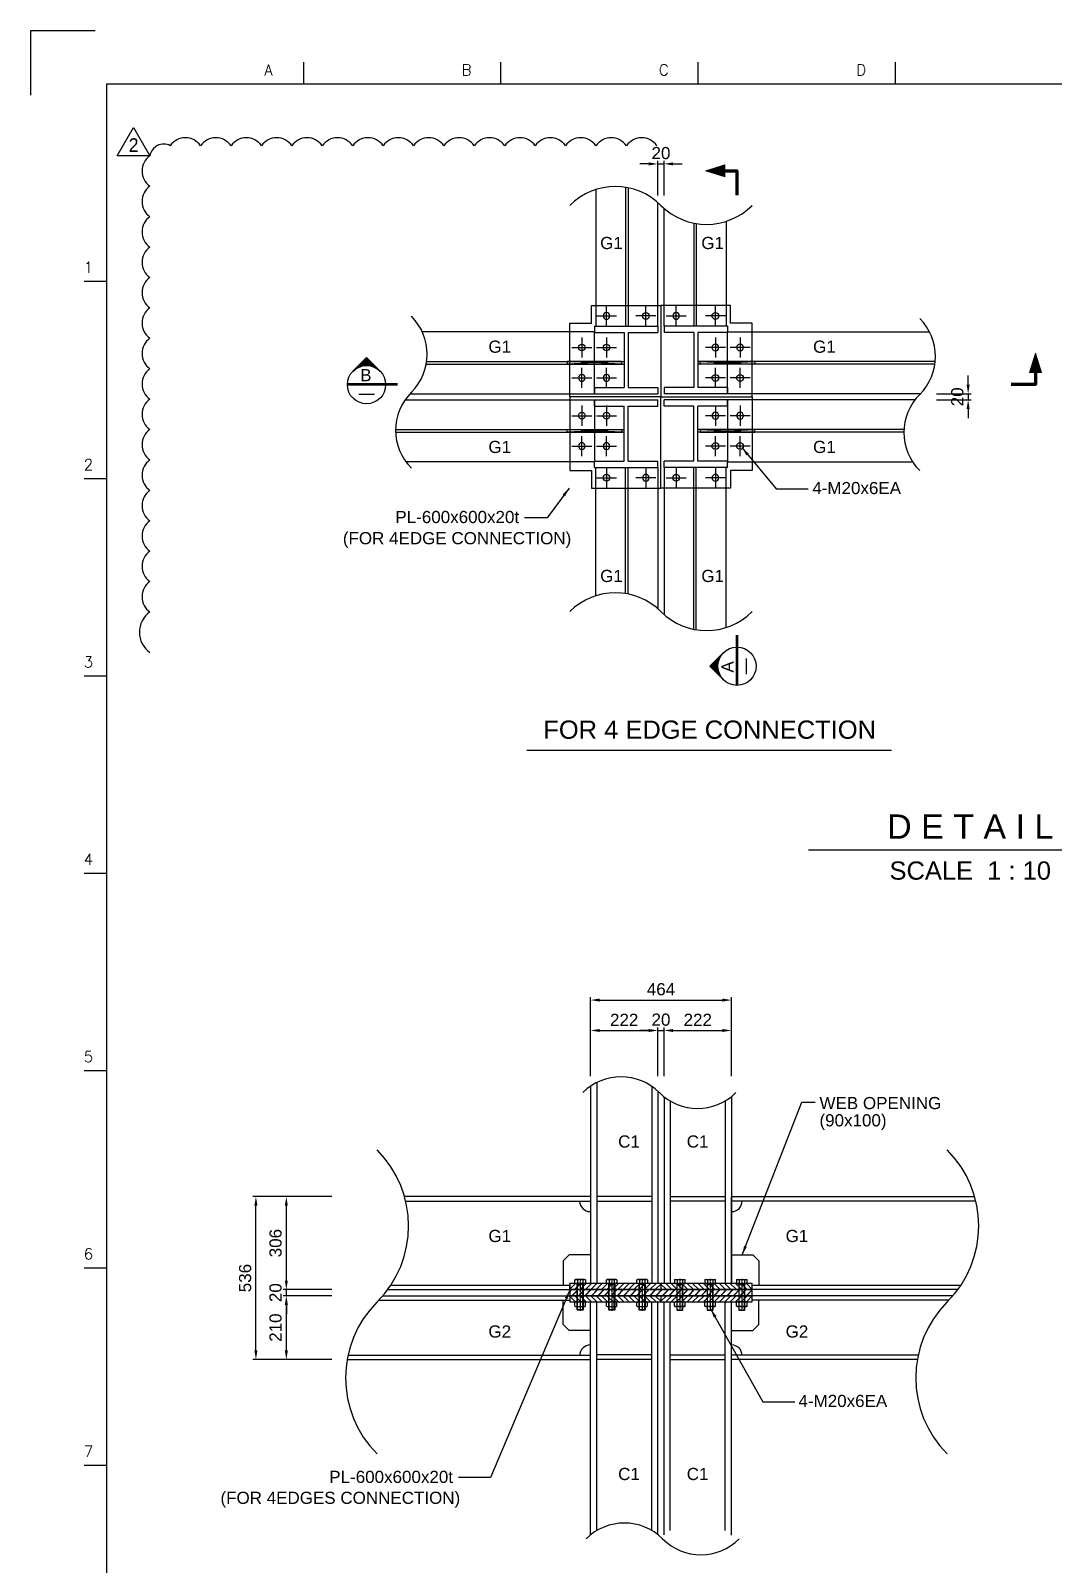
# Model space of a CAD drawing. Header units: millimetres. Extents: x 415966 to 487306, y -108951 to -17325.
# Drawn here: x 422737 to 426100, y -105585 to -100541 of the extents above; entities that cross this region are included whole.
import ezdxf
from ezdxf.enums import TextEntityAlignment as Align

# ---------------------------------------------------------------- set-up
doc = ezdxf.new("R2010")
doc.units = ezdxf.units.MM
doc.header["$LTSCALE"] = 2
for name, pattern in [('CENTER', [2, 1.25, -0.25, 0.25, -0.25]), ('CENTER1', [23.5, 20, -1.25, 1, -1.25]), ('HIDDEN', [0.375, 0.25, -0.125])]:
    doc.linetypes.add(name, pattern=pattern)
doc.layers.get('Defpoints').update_dxf_attribs({"color": 250})
for name, color, linetype in [('C_BLOCK', 7, 'Continuous'), ('C_CEN', 1, 'CENTER'), ('C_COLUMN-01', 2, 'Continuous'), ('C_GIRDER', 2, 'Continuous'), ('C_HAT', 253, 'Continuous'), ('C_REV', 4, 'Continuous'), ('C_TEXT_01', 2, 'Continuous'), ('CEN', 1, 'CENTER1'), ('DIM-SCALE', 7, 'Continuous'), ('finish', 1, 'Continuous'), ('TAN-TIT', 30, 'Continuous'), ('TITLE', 7, 'Continuous'), ('나사산', 1, 'Continuous'), ('중심선', 1, 'CENTER')]:
    doc.layers.add(name, color=color, linetype=linetype)
doc.layers.add('C_MARK', color=2, linetype='Continuous', lineweight=0)
doc.styles.add('Arial', font='arial.ttf')
doc.styles.add('COM', font='COMPLEX', dxfattribs={"height": 5})
doc.styles.add('돋움', font='')
doc.styles.get('돋움').set_extended_font_data('Dotum')
doc.dimstyles.new('일반도면_0010', dxfattribs={"dimtxt": 40, "dimasz": 30, "dimexe": 10, "dimexo": 50, "dimgap": 15, "dimtad": 1, "dimdec": 0, "dimzin": 0, "dimdsep": 46, "dimtxsty": 'Arial', "dimcen": -50, "dimclrd": 7, "dimclre": 7, "dimclrt": 2, "dimadec": 8, "dimazin": 0, "dimtfac": 1, "dimtdec": 0, "dimtix": 1, "dimtmove": 2, "dimatfit": 3, "dimfxl": 1, "dimtolj": 1, "dimtzin": 0, "dimarcsym": 0})

# ---------------------------------------------------------------- blocks, each defined once
blk = doc.blocks.new('BORDER')
at = {"layer": 'TAN-TIT', "linetype": 'Continuous'}
for p, q in [((424, 16820), (0, 16820)), ((0, 16820), (0, 16396))]:
    blk.add_line(p, q, dxfattribs=at)
at = {"layer": 'TAN-TIT'}
for p, q in [((1796, 16468), (1796, 16612)), ((3093, 16468), (3093, 16612)), ((4391, 16468), (4391, 16612)), ((5689, 16468), (5689, 16612)), ((498, 16468), (498, 352)), ((23282, 16468), (498, 16468)), ((498, 15170), (353, 15170)), ((498, 13872), (353, 13872)), ((498, 12574), (353, 12574)), ((498, 11277), (353, 11277)), ((498, 9979), (353, 9979)), ((498, 8681), (353, 8681)), ((498, 7383), (353, 7383))]:
    blk.add_line(p, q, dxfattribs=at)
at = {"layer": 'TAN-TIT', "style": 'COM'}
for s, p in [('A', (1536, 16526)), ('B', (2834, 16526)), ('C', (4132, 16526)), ('D', (5430, 16526))]:
    blk.add_text(s, height=72.1, dxfattribs=at).set_placement(p)
for s, p in [('1', (411, 15228)), ('2', (411, 13930)), ('3', (411, 12632)), ('4', (411, 11334)), ('5', (411, 10036)), ('6', (411, 8739)), ('7', (411, 7441))]:
    blk.add_text(s, height=72.1, dxfattribs=at).set_placement(p, align=Align.RIGHT)
blk = doc.blocks.new('*D345')
at = {"layer": 'Defpoints', "color": 0}
for p in [(423577.4, -104701.5), (423777.4, -104701.5), (423777.4, -104911.5)]:
    blk.add_point(p, dxfattribs=at)
at = {"layer": 'DIM-SCALE', "color": 7, "lineweight": -2}
for p, q in [((423727.4, -104701.5), (423567.4, -104701.5)), ((423577.4, -104881.5), (423577.4, -104731.5)), ((423727.4, -104911.5), (423567.4, -104911.5))]:
    blk.add_line(p, q, dxfattribs=at)
at = {"layer": 'DIM-SCALE', "color": 7}
for points in [[(423572.4, -104731.5), (423582.4, -104731.5), (423577.4, -104701.5)], [(423572.4, -104881.5), (423582.4, -104881.5), (423577.4, -104911.5)]]:
    blk.add_solid(points, dxfattribs=at)
at = {"layer": 'DIM-SCALE', "color": 2, "insert": (423542, -104806.5), "char_height": 40, "attachment_point": 5, "rotation": 90, "style": 'Arial'}
blk.add_mtext('\\A1;210', dxfattribs=at)
blk = doc.blocks.new('*D346')
at = {"layer": 'Defpoints', "color": 0}
for p in [(423577.4, -104681.5), (423777.4, -104681.5), (423777.4, -104701.5)]:
    blk.add_point(p, dxfattribs=at)
at = {"layer": 'DIM-SCALE', "color": 7, "lineweight": -2}
for p, q in [((423577.4, -104651.5), (423577.4, -104621.5)), ((423727.4, -104681.5), (423567.4, -104681.5)), ((423577.4, -104701.5), (423577.4, -104681.5)), ((423727.4, -104701.5), (423567.4, -104701.5)), ((423577.4, -104731.5), (423577.4, -104761.5))]:
    blk.add_line(p, q, dxfattribs=at)
at = {"layer": 'DIM-SCALE', "color": 7}
for points in [[(423572.4, -104651.5), (423582.4, -104651.5), (423577.4, -104681.5)], [(423572.4, -104731.5), (423582.4, -104731.5), (423577.4, -104701.5)]]:
    blk.add_solid(points, dxfattribs=at)
at = {"layer": 'DIM-SCALE', "color": 2, "insert": (423542, -104691.5), "char_height": 40, "attachment_point": 5, "rotation": 90, "style": 'Arial'}
blk.add_mtext('\\A1;20', dxfattribs=at)
blk = doc.blocks.new('*D347')
at = {"layer": 'Defpoints', "color": 0}
for p in [(423577.4, -104375.5), (423777.4, -104375.5), (423777.4, -104681.5)]:
    blk.add_point(p, dxfattribs=at)
at = {"layer": 'DIM-SCALE', "color": 7, "lineweight": -2}
for p, q in [((423727.4, -104375.5), (423567.4, -104375.5)), ((423577.4, -104651.5), (423577.4, -104405.5)), ((423727.4, -104681.5), (423567.4, -104681.5))]:
    blk.add_line(p, q, dxfattribs=at)
at = {"layer": 'DIM-SCALE', "color": 7}
for points in [[(423572.4, -104405.5), (423582.4, -104405.5), (423577.4, -104375.5)], [(423572.4, -104651.5), (423582.4, -104651.5), (423577.4, -104681.5)]]:
    blk.add_solid(points, dxfattribs=at)
at = {"layer": 'DIM-SCALE', "color": 2, "insert": (423542, -104528.5), "char_height": 40, "attachment_point": 5, "rotation": 90, "style": 'Arial'}
blk.add_mtext('\\A1;306', dxfattribs=at)
blk = doc.blocks.new('*D348')
at = {"layer": 'Defpoints', "color": 0}
for p in [(423477.4, -104375.5), (423777.4, -104375.5), (423777.4, -104911.5)]:
    blk.add_point(p, dxfattribs=at)
at = {"layer": 'DIM-SCALE', "color": 7, "lineweight": -2}
for p, q in [((423727.4, -104375.5), (423467.4, -104375.5)), ((423477.4, -104881.5), (423477.4, -104405.5)), ((423727.4, -104911.5), (423467.4, -104911.5))]:
    blk.add_line(p, q, dxfattribs=at)
at = {"layer": 'DIM-SCALE', "color": 7}
for points in [[(423472.4, -104405.5), (423482.4, -104405.5), (423477.4, -104375.5)], [(423472.4, -104881.5), (423482.4, -104881.5), (423477.4, -104911.5)]]:
    blk.add_solid(points, dxfattribs=at)
at = {"layer": 'DIM-SCALE', "color": 2, "insert": (423442, -104643.5), "char_height": 40, "attachment_point": 5, "rotation": 90, "style": 'Arial'}
blk.add_mtext('\\A1;536', dxfattribs=at)
blk = doc.blocks.new('MS')
at = {"layer": 'C_BLOCK', "color": 1, "linetype": 'Continuous', "lineweight": 13}
for p, q in [((-8.67, 3.56), (-7, 8.89)), ((-7, 8.89), (-5.33, 3.56)), ((-8.58, 3.62), (-7, 8.68)), ((-8.5, 3.69), (-7, 8.47)), ((-8.41, 3.75), (-7, 8.26)), ((-8.33, 3.81), (-7, 8.06)), ((-8.24, 3.87), (-7, 7.85)), ((-8.16, 3.94), (-7, 7.64)), ((-8.07, 4), (-7, 7.43)), ((-7.99, 4.06), (-7, 7.22)), ((-7.9, 4.12), (-7, 7.01)), ((-7.82, 4.19), (-7, 6.8)), ((-7.73, 4.25), (-7, 6.59)), ((-7.65, 4.31), (-7, 6.39)), ((-7.56, 4.37), (-7, 6.18)), ((-7.48, 4.43), (-7, 5.97)), ((-6.52, 4.43), (-7.48, 4.43)), ((-7.39, 4.5), (-7, 5.76)), ((-6.61, 4.5), (-7.39, 4.5)), ((-7.31, 4.56), (-7, 5.55)), ((-6.69, 4.56), (-7.31, 4.56)), ((-7.22, 4.62), (-7, 5.34)), ((-6.78, 4.62), (-7.22, 4.62)), ((-7.14, 4.68), (-7, 5.13)), ((-6.86, 4.68), (-7.14, 4.68)), ((-7.06, 4.75), (-7, 4.92)), ((-6.94, 4.75), (-7.06, 4.75)), ((-7, 8.68), (-5.42, 3.62)), ((-7, 8.47), (-5.5, 3.69)), ((-7, 8.26), (-5.59, 3.75)), ((-7, 8.06), (-5.67, 3.81)), ((-7, 7.85), (-5.76, 3.87)), ((-7, 7.64), (-5.84, 3.94)), ((-7, 7.43), (-5.93, 4)), ((-7, 7.22), (-6.01, 4.06)), ((-7, 7.01), (-6.1, 4.12)), ((-7, 6.8), (-6.18, 4.19)), ((-7, 6.59), (-6.27, 4.25)), ((-7, 6.39), (-6.35, 4.31)), ((-7, 6.18), (-6.44, 4.37)), ((-7, 5.97), (-6.52, 4.43)), ((-7, 5.76), (-6.61, 4.5)), ((-7, 5.55), (-6.69, 4.56)), ((-7, 5.34), (-6.78, 4.62)), ((-7, 5.13), (-6.86, 4.68)), ((-7, 4.92), (-6.94, 4.75)), ((-5.33, 3.56), (-8.67, 3.56)), ((-5.42, 3.62), (-8.58, 3.62)), ((-5.5, 3.69), (-8.5, 3.69)), ((-5.59, 3.75), (-8.41, 3.75)), ((-5.67, 3.81), (-8.33, 3.81)), ((-5.76, 3.87), (-8.24, 3.87)), ((-5.84, 3.94), (-8.16, 3.94)), ((-5.93, 4), (-8.07, 4)), ((-6.01, 4.06), (-7.99, 4.06)), ((-6.1, 4.12), (-7.9, 4.12)), ((-6.18, 4.19), (-7.82, 4.19)), ((-6.27, 4.25), (-7.73, 4.25)), ((-6.35, 4.31), (-7.65, 4.31)), ((-6.44, 4.37), (-7.56, 4.37))]:
    blk.add_line(p, q, dxfattribs=at)
at = {"layer": 'C_BLOCK', "color": 3, "linetype": 'Continuous', "lineweight": 70, "flags": 128}
blk.add_lwpolyline([(-7, 3.5), (-7, 0), (0, 0)], dxfattribs=at)
at = {"layer": 'C_BLOCK', "color": 1, "linetype": 'Continuous', "lineweight": 13}
blk.add_3dface([(-8.75, 3.5), (-7, 9.1), (-5.25, 3.5)], dxfattribs=at)
blk = doc.blocks.new('*D341')
at = {"layer": 'Defpoints', "color": 0}
for p in [(424799.4, -103829.3), (424577.4, -104029.3), (424799.4, -104029.3)]:
    blk.add_point(p, dxfattribs=at)
at = {"layer": 'DIM-SCALE', "color": 7, "lineweight": -2}
for p, q in [((424577.4, -103979.3), (424577.4, -103819.3)), ((424607.4, -103829.3), (424769.4, -103829.3)), ((424799.4, -103979.3), (424799.4, -103819.3))]:
    blk.add_line(p, q, dxfattribs=at)
at = {"layer": 'DIM-SCALE', "color": 7}
for points in [[(424607.4, -103824.3), (424607.4, -103834.3), (424577.4, -103829.3)], [(424769.4, -103824.3), (424769.4, -103834.3), (424799.4, -103829.3)]]:
    blk.add_solid(points, dxfattribs=at)
at = {"layer": 'DIM-SCALE', "color": 2, "insert": (424688.4, -103794.2), "char_height": 40, "attachment_point": 5, "style": 'Arial'}
blk.add_mtext('\\A1;222', dxfattribs=at)
blk = doc.blocks.new('*D342')
at = {"layer": 'Defpoints', "color": 0}
for p in [(424819.4, -103829.3), (424799.4, -104029.3), (424819.4, -104029.3)]:
    blk.add_point(p, dxfattribs=at)
at = {"layer": 'DIM-SCALE', "color": 7, "lineweight": -2}
for p, q in [((424769.4, -103829.3), (424739.4, -103829.3)), ((424799.4, -103979.3), (424799.4, -103819.3)), ((424799.4, -103829.3), (424819.4, -103829.3)), ((424819.4, -103979.3), (424819.4, -103819.3)), ((424849.4, -103829.3), (424879.4, -103829.3))]:
    blk.add_line(p, q, dxfattribs=at)
at = {"layer": 'DIM-SCALE', "color": 7}
for points in [[(424769.4, -103824.3), (424769.4, -103834.3), (424799.4, -103829.3)], [(424849.4, -103824.3), (424849.4, -103834.3), (424819.4, -103829.3)]]:
    blk.add_solid(points, dxfattribs=at)
at = {"layer": 'DIM-SCALE', "color": 2, "insert": (424809.4, -103793.9), "char_height": 40, "attachment_point": 5, "style": 'Arial'}
blk.add_mtext('\\A1;20', dxfattribs=at)
blk = doc.blocks.new('*D343')
at = {"layer": 'Defpoints', "color": 0}
for p in [(425041.4, -103829.3), (424819.4, -104029.3), (425041.4, -104029.3)]:
    blk.add_point(p, dxfattribs=at)
at = {"layer": 'DIM-SCALE', "color": 7, "lineweight": -2}
for p, q in [((424819.4, -103979.3), (424819.4, -103819.3)), ((424849.4, -103829.3), (425011.4, -103829.3)), ((425041.4, -103979.3), (425041.4, -103819.3))]:
    blk.add_line(p, q, dxfattribs=at)
at = {"layer": 'DIM-SCALE', "color": 7}
for points in [[(424849.4, -103824.3), (424849.4, -103834.3), (424819.4, -103829.3)], [(425011.4, -103824.3), (425011.4, -103834.3), (425041.4, -103829.3)]]:
    blk.add_solid(points, dxfattribs=at)
at = {"layer": 'DIM-SCALE', "color": 2, "insert": (424930.4, -103794.2), "char_height": 40, "attachment_point": 5, "style": 'Arial'}
blk.add_mtext('\\A1;222', dxfattribs=at)
blk = doc.blocks.new('*D344')
at = {"layer": 'Defpoints', "color": 0}
for p in [(425041.4, -103729.3), (424577.4, -104029.3), (425041.4, -104029.3)]:
    blk.add_point(p, dxfattribs=at)
at = {"layer": 'DIM-SCALE', "color": 7, "lineweight": -2}
for p, q in [((424577.4, -103979.3), (424577.4, -103719.3)), ((424607.4, -103729.3), (425011.4, -103729.3)), ((425041.4, -103979.3), (425041.4, -103719.3))]:
    blk.add_line(p, q, dxfattribs=at)
at = {"layer": 'DIM-SCALE', "color": 7}
for points in [[(424607.4, -103724.3), (424607.4, -103734.3), (424577.4, -103729.3)], [(425011.4, -103724.3), (425011.4, -103734.3), (425041.4, -103729.3)]]:
    blk.add_solid(points, dxfattribs=at)
at = {"layer": 'DIM-SCALE', "color": 2, "insert": (424809.4, -103693.9), "char_height": 40, "attachment_point": 5, "style": 'Arial'}
blk.add_mtext('\\A1;464', dxfattribs=at)
blk = doc.blocks.new('A$C7FD04E7D')
at = {"layer": 'C_GIRDER'}
for p, q in [((0, 222), (209, 222)), ((0, 222), (0, 201.4)), ((209, 222), (209, 201.4)), ((0, 201.4), (98, 201.4)), ((98, 201.4), (98, 20.6)), ((111, 201.4), (209, 201.4)), ((111, 201.4), (111, 20.6)), ((0, 20.6), (98, 20.6)), ((0, 20.6), (0, 0)), ((0, 0), (209, 0)), ((111, 20.6), (209, 20.6)), ((209, 20.6), (209, 0))]:
    blk.add_line(p, q, dxfattribs=at)
blk = doc.blocks.new('*D325')
at = {"layer": 'Defpoints', "color": 0}
for p in [(424819.4, -100979.6), (424799.4, -101133.5), (424819.4, -101133.5)]:
    blk.add_point(p, dxfattribs=at)
at = {"layer": 'DIM-SCALE', "color": 7, "lineweight": -2}
for p, q in [((424769.4, -100979.6), (424739.4, -100979.6)), ((424799.4, -101083.5), (424799.4, -100969.6)), ((424799.4, -100979.6), (424819.4, -100979.6)), ((424819.4, -101083.5), (424819.4, -100969.6)), ((424849.4, -100979.6), (424879.4, -100979.6))]:
    blk.add_line(p, q, dxfattribs=at)
at = {"layer": 'DIM-SCALE', "color": 7}
for points in [[(424769.4, -100974.6), (424769.4, -100984.6), (424799.4, -100979.6)], [(424849.4, -100974.6), (424849.4, -100984.6), (424819.4, -100979.6)]]:
    blk.add_solid(points, dxfattribs=at)
at = {"layer": 'DIM-SCALE', "color": 2, "insert": (424809.4, -100944.2), "char_height": 40, "attachment_point": 5, "style": 'Arial'}
blk.add_mtext('\\A1;20', dxfattribs=at)
blk = doc.blocks.new('*D326')
at = {"layer": 'Defpoints', "color": 0}
for p in [(425665.6, -101735.5), (425665.6, -101755.5), (425819.5, -101755.5)]:
    blk.add_point(p, dxfattribs=at)
at = {"layer": 'DIM-SCALE', "color": 7, "lineweight": -2}
for p, q in [((425819.5, -101705.5), (425819.5, -101675.5)), ((425715.6, -101735.5), (425829.5, -101735.5)), ((425715.6, -101755.5), (425829.5, -101755.5)), ((425819.5, -101735.5), (425819.5, -101755.5)), ((425819.5, -101785.5), (425819.5, -101815.5))]:
    blk.add_line(p, q, dxfattribs=at)
at = {"layer": 'DIM-SCALE', "color": 7}
for points in [[(425814.5, -101705.5), (425824.5, -101705.5), (425819.5, -101735.5)], [(425814.5, -101785.5), (425824.5, -101785.5), (425819.5, -101755.5)]]:
    blk.add_solid(points, dxfattribs=at)
at = {"layer": 'DIM-SCALE', "color": 2, "insert": (425784.1, -101745.5), "char_height": 40, "attachment_point": 5, "rotation": 90, "style": 'Arial'}
blk.add_mtext('\\A1;20', dxfattribs=at)
blk = doc.blocks.new('A$C3695130B')
at = {"layer": 'C_TEXT_01'}
blk.add_circle((0, 0), 11, dxfattribs=at)
at = {"layer": 'CEN', "ltscale": 0.5}
for p, q in [((33, 0), (-33, 0)), ((0, -33), (0, 33))]:
    blk.add_line(p, q, dxfattribs=at)

msp = doc.modelspace()

# ---------------------------------------------------------------- hatches: boundary and pattern name
at = {"layer": 'C_HAT'}
h = msp.add_hatch(dxfattribs=at)
h.set_pattern_fill('ANSI31', color=256, scale=100, style=0)
h.set_pattern_definition([(45, (-149866.338, -82823.288), (-8.83883476, 8.83883476), [])])
h.paths.add_polyline_path([(424808.8, -104661.5), (424508.8, -104661.5), (424508.8, -104681.5), (424808.8, -104681.5)])
h = msp.add_hatch(dxfattribs=at)
h.set_pattern_fill('STEEL1', color=256, scale=20, style=0)
h.set_pattern_definition([(45, (-149865.738, -82823.288), (-10.6066017, 10.6066017), []), (45, (-149864.738, -82823.288), (-10.6066017, 10.6066017), [])])
h.paths.add_polyline_path([(425109.4, -104681.5), (424509.4, -104681.5), (424509.4, -104701.5), (425109.4, -104701.5)])
h = msp.add_hatch(dxfattribs=at)
h.set_pattern_fill('ANSI31', color=256, scale=100, style=0)
h.set_pattern_definition([(135, (999484.504, -82823.288), (8.83883476, 8.83883476), [])])
h.paths.add_polyline_path([(424809.4, -104661.5), (425109.4, -104661.5), (425109.4, -104681.5), (424809.4, -104681.5)])
h = msp.add_hatch(dxfattribs=at)
h.set_pattern_fill('ANSI31', color=256, scale=100, style=0)
h.set_pattern_definition([(315, (-149866.338, -126559.618), (-8.83883476, -8.83883476), [])])
h.paths.add_polyline_path([(424808.8, -104721.5), (424508.8, -104721.5), (424508.8, -104701.5), (424808.8, -104701.5)])
h = msp.add_hatch(dxfattribs=at)
h.set_pattern_fill('ANSI31', color=256, scale=100, style=0)
h.set_pattern_definition([(225, (999484.504, -126559.618), (8.83883476, -8.83883476), [])])
h.paths.add_polyline_path([(424809.4, -104721.5), (425109.4, -104721.5), (425109.4, -104701.5), (424809.4, -104701.5)])

# ---------------------------------------------------------------- linework, layer by layer
for p, q in [((424368, -102907.1), (425567, -102907.1)), ((424528.4, -104648.5), (424526.1, -104649.8)), ((424558.4, -104648.5), (424528.4, -104648.5)), ((424560.7, -104649.8), (424558.4, -104648.5)), ((424632.4, -104648.5), (424630.1, -104649.8)), ((424662.4, -104648.5), (424632.4, -104648.5)), ((424664.7, -104649.8), (424662.4, -104648.5)), ((424732.4, -104648.5), (424730.1, -104649.8)), ((424762.4, -104648.5), (424732.4, -104648.5)), ((424764.7, -104649.8), (424762.4, -104648.5)), ((424854.1, -104649.8), (424856.4, -104648.5)), ((424856.4, -104648.5), (424886.4, -104648.5)), ((424886.4, -104648.5), (424888.7, -104649.8)), ((424954.1, -104649.8), (424956.4, -104648.5)), ((424956.4, -104648.5), (424986.4, -104648.5)), ((424986.4, -104648.5), (424988.7, -104649.8)), ((425058.1, -104649.8), (425060.4, -104648.5)), ((425060.4, -104648.5), (425090.4, -104648.5)), ((425090.4, -104648.5), (425092.7, -104649.8)), ((424526.1, -104661.5), (424526.1, -104649.8)), ((424560.7, -104661.5), (424526.1, -104661.5)), ((424533.4, -104747.4), (424533.4, -104661.5)), ((424553.4, -104664.6), (424533.4, -104664.6)), ((424534.7, -104649.8), (424534.7, -104661.5)), ((424552, -104649.8), (424552, -104661.5)), ((424553.4, -104661.5), (424553.4, -104747.4)), ((424560.7, -104649.8), (424560.7, -104661.5)), ((424630.1, -104661.5), (424630.1, -104649.8)), ((424664.7, -104661.5), (424630.1, -104661.5)), ((424637.4, -104747.4), (424637.4, -104661.5)), ((424657.4, -104664.6), (424637.4, -104664.6)), ((424638.7, -104649.8), (424638.7, -104661.5)), ((424656, -104649.8), (424656, -104661.5)), ((424657.4, -104661.5), (424657.4, -104747.4)), ((424664.7, -104649.8), (424664.7, -104661.5)), ((424730.1, -104661.5), (424730.1, -104649.8)), ((424764.7, -104661.5), (424730.1, -104661.5)), ((424737.4, -104747.4), (424737.4, -104661.5)), ((424757.4, -104664.6), (424737.4, -104664.6)), ((424738.7, -104649.8), (424738.7, -104661.5)), ((424756, -104649.8), (424756, -104661.5)), ((424757.4, -104661.5), (424757.4, -104747.4)), ((424764.7, -104649.8), (424764.7, -104661.5)), ((424854.1, -104649.8), (424854.1, -104661.5)), ((424854.1, -104661.5), (424888.7, -104661.5)), ((424861.4, -104661.5), (424861.4, -104747.4)), ((424861.4, -104664.6), (424881.4, -104664.6)), ((424862.7, -104649.8), (424862.7, -104661.5)), ((424880, -104649.8), (424880, -104661.5)), ((424881.4, -104747.4), (424881.4, -104661.5)), ((424888.7, -104661.5), (424888.7, -104649.8)), ((424954.1, -104649.8), (424954.1, -104661.5)), ((424954.1, -104661.5), (424988.7, -104661.5)), ((424961.4, -104661.5), (424961.4, -104747.4)), ((424961.4, -104664.6), (424981.4, -104664.6)), ((424962.7, -104649.8), (424962.7, -104661.5)), ((424980, -104649.8), (424980, -104661.5)), ((424981.4, -104747.4), (424981.4, -104661.5)), ((424988.7, -104661.5), (424988.7, -104649.8)), ((425058.1, -104649.8), (425058.1, -104661.5)), ((425058.1, -104661.5), (425092.7, -104661.5)), ((425065.4, -104661.5), (425065.4, -104747.4)), ((425065.4, -104664.6), (425085.4, -104664.6)), ((425066.7, -104649.8), (425066.7, -104661.5)), ((425084, -104649.8), (425084, -104661.5)), ((425085.4, -104747.4), (425085.4, -104661.5)), ((425092.7, -104661.5), (425092.7, -104649.8)), ((424526.1, -104722.8), (424528.4, -104721.5)), ((424526.1, -104736.1), (424526.1, -104722.8)), ((424526.1, -104736.1), (424528.4, -104737.5)), ((424528.4, -104721.5), (424558.4, -104721.5)), ((424528.4, -104737.5), (424558.4, -104737.5)), ((424553.4, -104747.4), (424533.4, -104747.4)), ((424534.7, -104748.8), (424533.4, -104747.4)), ((424534.7, -104736.1), (424534.7, -104722.8)), ((424552, -104748.8), (424534.7, -104748.8)), ((424552, -104736.1), (424552, -104722.8)), ((424553.4, -104747.4), (424552, -104748.8)), ((424558.4, -104721.5), (424560.7, -104722.8)), ((424558.4, -104737.5), (424560.7, -104736.1)), ((424560.7, -104736.1), (424560.7, -104722.8)), ((424630.1, -104722.8), (424632.4, -104721.5)), ((424630.1, -104736.1), (424630.1, -104722.8)), ((424630.1, -104736.1), (424632.4, -104737.5)), ((424632.4, -104721.5), (424662.4, -104721.5)), ((424632.4, -104737.5), (424662.4, -104737.5)), ((424657.4, -104747.4), (424637.4, -104747.4)), ((424638.7, -104748.8), (424637.4, -104747.4)), ((424638.7, -104736.1), (424638.7, -104722.8)), ((424656, -104748.8), (424638.7, -104748.8)), ((424656, -104736.1), (424656, -104722.8)), ((424657.4, -104747.4), (424656, -104748.8)), ((424662.4, -104721.5), (424664.7, -104722.8)), ((424662.4, -104737.5), (424664.7, -104736.1)), ((424664.7, -104736.1), (424664.7, -104722.8)), ((424730.1, -104722.8), (424732.4, -104721.5)), ((424730.1, -104736.1), (424730.1, -104722.8)), ((424730.1, -104736.1), (424732.4, -104737.5)), ((424732.4, -104721.5), (424762.4, -104721.5)), ((424732.4, -104737.5), (424762.4, -104737.5)), ((424757.4, -104747.4), (424737.4, -104747.4)), ((424738.7, -104748.8), (424737.4, -104747.4)), ((424738.7, -104736.1), (424738.7, -104722.8)), ((424756, -104748.8), (424738.7, -104748.8)), ((424756, -104736.1), (424756, -104722.8)), ((424757.4, -104747.4), (424756, -104748.8)), ((424762.4, -104721.5), (424764.7, -104722.8)), ((424762.4, -104737.5), (424764.7, -104736.1)), ((424764.7, -104736.1), (424764.7, -104722.8)), ((424856.4, -104721.5), (424854.1, -104722.8)), ((424854.1, -104736.1), (424854.1, -104722.8)), ((424856.4, -104737.5), (424854.1, -104736.1)), ((424886.4, -104721.5), (424856.4, -104721.5)), ((424886.4, -104737.5), (424856.4, -104737.5)), ((424861.4, -104747.4), (424881.4, -104747.4)), ((424861.4, -104747.4), (424862.7, -104748.8)), ((424862.7, -104736.1), (424862.7, -104722.8)), ((424862.7, -104748.8), (424880, -104748.8)), ((424880, -104736.1), (424880, -104722.8)), ((424880, -104748.8), (424881.4, -104747.4)), ((424888.7, -104722.8), (424886.4, -104721.5)), ((424888.7, -104736.1), (424886.4, -104737.5)), ((424888.7, -104736.1), (424888.7, -104722.8)), ((424956.4, -104721.5), (424954.1, -104722.8)), ((424954.1, -104736.1), (424954.1, -104722.8)), ((424956.4, -104737.5), (424954.1, -104736.1)), ((424986.4, -104721.5), (424956.4, -104721.5)), ((424986.4, -104737.5), (424956.4, -104737.5)), ((424961.4, -104747.4), (424981.4, -104747.4)), ((424961.4, -104747.4), (424962.7, -104748.8)), ((424962.7, -104736.1), (424962.7, -104722.8)), ((424962.7, -104748.8), (424980, -104748.8)), ((424980, -104736.1), (424980, -104722.8)), ((424980, -104748.8), (424981.4, -104747.4)), ((424988.7, -104722.8), (424986.4, -104721.5)), ((424988.7, -104736.1), (424986.4, -104737.5)), ((424988.7, -104736.1), (424988.7, -104722.8)), ((425060.4, -104721.5), (425058.1, -104722.8)), ((425058.1, -104736.1), (425058.1, -104722.8)), ((425060.4, -104737.5), (425058.1, -104736.1)), ((425090.4, -104721.5), (425060.4, -104721.5)), ((425090.4, -104737.5), (425060.4, -104737.5)), ((425065.4, -104747.4), (425085.4, -104747.4)), ((425065.4, -104747.4), (425066.7, -104748.8)), ((425066.7, -104736.1), (425066.7, -104722.8)), ((425066.7, -104748.8), (425084, -104748.8)), ((425084, -104736.1), (425084, -104722.8)), ((425084, -104748.8), (425085.4, -104747.4)), ((425092.7, -104722.8), (425090.4, -104721.5)), ((425092.7, -104736.1), (425090.4, -104737.5)), ((425092.7, -104736.1), (425092.7, -104722.8))]:
    msp.add_line(p, q)
for centre, radius, start, end in [((424530.4, -104656.1), 7.66, 55.591, 124.409), ((424543.4, -104678.5), 30, 73.2199, 106.7801), ((424556.4, -104656.1), 7.66, 55.591, 124.409), ((424634.4, -104656.1), 7.66, 55.591, 124.409), ((424647.4, -104678.5), 30, 73.2199, 106.7801), ((424660.4, -104656.1), 7.66, 55.591, 124.409), ((424734.4, -104656.1), 7.66, 55.591, 124.409), ((424747.4, -104678.5), 30, 73.2199, 106.7801), ((424760.4, -104656.1), 7.66, 55.591, 124.409), ((424858.4, -104656.1), 7.66, 55.591, 124.409), ((424871.4, -104678.5), 30, 73.2199, 106.7801), ((424884.4, -104656.1), 7.66, 55.591, 124.409), ((424958.4, -104656.1), 7.66, 55.591, 124.409), ((424971.4, -104678.5), 30, 73.2199, 106.7801), ((424984.4, -104656.1), 7.66, 55.591, 124.409), ((425062.4, -104656.1), 7.66, 55.591, 124.409), ((425075.4, -104678.5), 30, 73.2199, 106.7801), ((425088.4, -104656.1), 7.66, 55.591, 124.409), ((424530.4, -104729.1), 7.66, 55.591, 124.409), ((424530.4, -104729.8), 7.66, 235.591, 304.409), ((424543.6, -104751.5), 30, 90.4002, 107.1986), ((424543.6, -104707.5), 30, 252.8014, 269.5998), ((424543.2, -104751.5), 30, 72.8014, 89.5998), ((424543.2, -104707.5), 30, 270.4002, 287.1986), ((424556.4, -104729.1), 7.66, 55.591, 124.409), ((424556.4, -104729.8), 7.66, 235.591, 304.409), ((424634.4, -104729.1), 7.66, 55.591, 124.409), ((424634.4, -104729.8), 7.66, 235.591, 304.409), ((424647.6, -104751.5), 30, 90.4002, 107.1986), ((424647.6, -104707.5), 30, 252.8014, 269.5998), ((424647.2, -104751.5), 30, 72.8014, 89.5998), ((424647.2, -104707.5), 30, 270.4002, 287.1986), ((424660.4, -104729.1), 7.66, 55.591, 124.409), ((424660.4, -104729.8), 7.66, 235.591, 304.409), ((424734.4, -104729.1), 7.66, 55.591, 124.409), ((424734.4, -104729.8), 7.66, 235.591, 304.409), ((424747.6, -104751.5), 30, 90.4002, 107.1986), ((424747.6, -104707.5), 30, 252.8014, 269.5998), ((424747.2, -104751.5), 30, 72.8014, 89.5998), ((424747.2, -104707.5), 30, 270.4002, 287.1986), ((424760.4, -104729.1), 7.66, 55.591, 124.409), ((424760.4, -104729.8), 7.66, 235.591, 304.409), ((424858.4, -104729.1), 7.66, 55.591, 124.409), ((424858.4, -104729.8), 7.66, 235.591, 304.409), ((424871.6, -104751.5), 30, 90.4002, 107.1986), ((424871.6, -104707.5), 30, 252.8014, 269.5998), ((424871.2, -104751.5), 30, 72.8014, 89.5998), ((424871.2, -104707.5), 30, 270.4002, 287.1986), ((424884.4, -104729.1), 7.66, 55.591, 124.409), ((424884.4, -104729.8), 7.66, 235.591, 304.409), ((424958.4, -104729.1), 7.66, 55.591, 124.409), ((424958.4, -104729.8), 7.66, 235.591, 304.409), ((424971.6, -104751.5), 30, 90.4002, 107.1986), ((424971.6, -104707.5), 30, 252.8014, 269.5998), ((424971.2, -104751.5), 30, 72.8014, 89.5998), ((424971.2, -104707.5), 30, 270.4002, 287.1986), ((424984.4, -104729.1), 7.66, 55.591, 124.409), ((424984.4, -104729.8), 7.66, 235.591, 304.409), ((425062.4, -104729.1), 7.66, 55.591, 124.409), ((425062.4, -104729.8), 7.66, 235.591, 304.409), ((425075.6, -104751.5), 30, 90.4002, 107.1986), ((425075.6, -104707.5), 30, 252.8014, 269.5998), ((425075.2, -104751.5), 30, 72.8014, 89.5998), ((425075.2, -104707.5), 30, 270.4002, 287.1986), ((425088.4, -104729.1), 7.66, 55.591, 124.409), ((425088.4, -104729.8), 7.66, 235.591, 304.409)]:
    msp.add_arc(centre, radius, start, end)
at = {"layer": 'C_BLOCK', "color": 1, "linetype": 'Continuous', "lineweight": 13}
for p, q in [((423841.1, -101616.6), (423796.2, -101661.5)), ((423854.7, -101644.1), (423834.1, -101623.5)), ((423856.9, -101644.6), (423835, -101622.7)), ((423859.2, -101645.2), (423835.8, -101621.9)), ((423861.6, -101646), (423836.6, -101621)), ((423864.3, -101647), (423837.5, -101620.2)), ((423867.2, -101648.3), (423838.3, -101619.4)), ((423870.4, -101649.8), (423839.1, -101618.6)), ((423874.4, -101652.1), (423840, -101617.7)), ((423880, -101656), (423840.8, -101616.9)), ((423885.1, -101660.5), (423841.1, -101616.6)), ((423796.2, -101661.5), (423794.7, -101663.1)), ((423796.6, -101661.1), (423796.6, -101661.1)), ((423797.5, -101660.2), (423797.5, -101660.2)), ((423798.3, -101659.4), (423798.3, -101659.4)), ((423799.2, -101658.6), (423799.1, -101658.6)), ((423800.1, -101657.8), (423800, -101657.7)), ((423801, -101657.1), (423800.8, -101656.9)), ((423801.9, -101656.3), (423801.6, -101656.1)), ((423802.9, -101655.6), (423802.5, -101655.2)), ((423803.8, -101654.9), (423803.3, -101654.4)), ((423804.8, -101654.2), (423804.1, -101653.5)), ((423805.8, -101653.5), (423805, -101652.7)), ((423806.8, -101652.8), (423805.8, -101651.9)), ((423807.8, -101652.2), (423806.6, -101651.1)), ((423808.8, -101651.6), (423807.5, -101650.2)), ((423809.9, -101650.9), (423808.3, -101649.4)), ((423810.9, -101650.3), (423809.1, -101648.5)), ((423812, -101649.8), (423810, -101647.7)), ((423813.1, -101649.2), (423810.8, -101646.9)), ((423814.2, -101648.6), (423811.6, -101646.1)), ((423815.4, -101648.1), (423812.5, -101645.2)), ((423816.5, -101647.6), (423813.3, -101644.4)), ((423817.7, -101647.1), (423814.1, -101643.6)), ((423818.9, -101646.7), (423815, -101642.7)), ((423820.1, -101646.2), (423815.8, -101641.9)), ((423821.4, -101645.8), (423816.6, -101641.1)), ((423822.6, -101645.4), (423817.5, -101640.2)), ((423823.9, -101645), (423818.3, -101639.4)), ((423825.2, -101644.6), (423819.1, -101638.6)), ((423826.6, -101644.3), (423820, -101637.7)), ((423827.9, -101644), (423820.8, -101636.9)), ((423829.3, -101643.7), (423821.6, -101636)), ((423830.7, -101643.5), (423822.5, -101635.2)), ((423832.2, -101643.2), (423823.3, -101634.4)), ((423833.6, -101643), (423824.1, -101633.6)), ((423835.1, -101642.9), (423825, -101632.7)), ((423836.7, -101642.8), (423825.8, -101631.9)), ((423838.3, -101642.7), (423826.6, -101631.1)), ((423839.9, -101642.6), (423827.5, -101630.2)), ((423841.5, -101642.6), (423828.3, -101629.4)), ((423843.2, -101642.6), (423829.1, -101628.6)), ((423845, -101642.7), (423830, -101627.7)), ((423846.8, -101642.9), (423830.8, -101626.9)), ((423848.7, -101643.1), (423831.6, -101626)), ((423850.6, -101643.3), (423832.5, -101625.2)), ((423852.6, -101643.6), (423833.3, -101624.4)), ((425014.4, -102587.5), (424970.5, -102631.4)), ((424970.5, -102631.4), (425015.4, -102676.4)), ((425010, -102592.6), (424970.8, -102631.7)), ((425006, -102598.2), (424971.6, -102632.6)), ((425003.8, -102602.1), (424972.5, -102633.4)), ((425002.2, -102605.4), (424973.3, -102634.2)), ((425000.9, -102608.3), (424974.1, -102635.1)), ((425000, -102610.9), (424975, -102635.9)), ((424999.2, -102613.4), (424975.8, -102636.7)), ((424998.5, -102615.7), (424976.6, -102637.6)), ((424998, -102617.9), (424977.5, -102638.4)), ((424997.6, -102620), (424978.3, -102639.2)), ((424997.2, -102622), (424979.2, -102640.1)), ((424997, -102623.9), (424980, -102640.9)), ((424996.8, -102625.8), (424980.8, -102641.7)), ((424996.6, -102627.6), (424981.6, -102642.6)), ((424996.6, -102629.3), (424982.5, -102643.4)), ((424996.5, -102631), (424983.3, -102644.2)), ((424996.5, -102632.7), (424984.1, -102645.1)), ((424996.6, -102634.3), (424985, -102645.9)), ((424996.7, -102635.9), (424985.8, -102646.7)), ((424996.8, -102637.4), (424986.6, -102647.6)), ((424997, -102638.9), (424987.5, -102648.4)), ((424997.2, -102640.4), (424988.3, -102649.2)), ((424997.4, -102641.8), (424989.1, -102650.1)), ((424997.7, -102643.2), (424990, -102650.9)), ((424997.9, -102644.6), (424990.8, -102651.7)), ((424998.2, -102646), (424991.7, -102652.6)), ((424998.6, -102647.3), (424992.5, -102653.4)), ((424998.9, -102648.6), (424993.3, -102654.2)), ((424999.3, -102649.9), (424994.1, -102655.1)), ((424999.7, -102651.2), (424995, -102655.9)), ((425000.1, -102652.4), (424995.8, -102656.7)), ((425000.6, -102653.6), (424996.6, -102657.6)), ((425001.1, -102654.8), (424997.5, -102658.4)), ((425001.5, -102656), (424998.3, -102659.2)), ((425002.1, -102657.2), (424999.1, -102660.1)), ((425002.6, -102658.3), (425000, -102660.9)), ((425003.1, -102659.4), (425000.8, -102661.7)), ((425003.7, -102660.5), (425001.6, -102662.6)), ((425004.3, -102661.6), (425002.5, -102663.4)), ((425004.9, -102662.7), (425003.3, -102664.2)), ((425005.5, -102663.7), (425004.2, -102665.1)), ((425006.1, -102664.8), (425005, -102665.9)), ((425006.8, -102665.8), (425005.8, -102666.7)), ((425007.4, -102666.8), (425006.7, -102667.6)), ((425008.1, -102667.8), (425007.5, -102668.4)), ((425008.8, -102668.7), (425008.3, -102669.2))]:
    msp.add_line(p, q, dxfattribs=at)
at = {"layer": 'C_BLOCK', "color": 3, "linetype": 'Continuous', "lineweight": 53}
for p, q in [((423943.3, -101705.5), (423778.3, -101705.5)), ((425059.4, -102529.3), (425059.4, -102694.3))]:
    msp.add_line(p, q, dxfattribs=at)
at = {"layer": 'C_BLOCK', "color": 2, "linetype": 'Continuous', "lineweight": 30}
for p, q in [((423815.4, -101736.9), (423866.8, -101736.9)), ((425090.8, -102657.1), (425090.8, -102605.7))]:
    msp.add_line(p, q, dxfattribs=at)
for centre in [(423841.1, -101705.5), (425059.4, -102631.4)]:
    msp.add_circle(centre, 62.9, dxfattribs=at)
at = {"layer": 'C_BLOCK', "color": 1, "linetype": 'Continuous', "lineweight": 13}
for centre, start, end in [((423841.1, -101705.5), 44.4366, 137.6889), ((425059.4, -102631.4), 134.4366, 227.6889)]:
    msp.add_arc(centre, 62.9, start, end, dxfattribs=at)
at = {"layer": 'C_CEN', "linetype": 'Continuous'}
for centre, radius, start, end in [((424659.4, -101266.2), 212.1, 45, 135), ((424959.4, -100966.2), 212.1, 225, 315), ((423863.7, -101605.6), 176.8, 315, 45), ((425535.2, -101613), 176.8, 315, 45), ((424113.7, -101855.6), 176.8, 135, 225), ((425785.2, -101863), 176.8, 135, 225), ((424659.4, -102602), 212.1, 45, 135), ((424959.4, -102302), 212.1, 225, 315), ((424678.1, -104159.5), 177.9, 45, 135), ((424929.8, -103907.9), 177.9, 225, 315), ((423625.8, -104471.9), 353.6, 315, 45), ((425500.7, -104471.9), 353.6, 315, 45), ((424125.8, -104971.9), 353.6, 135, 225), ((426000.7, -104971.9), 353.6, 135, 225), ((424689, -105627), 177.9, 45, 135), ((424940.6, -105375.4), 177.9, 225, 315)]:
    msp.add_arc(centre, radius, start, end, dxfattribs=at)
at = {"layer": 'C_COLUMN-01'}
for p, q in [((424577.4, -104012.9), (424577.4, -104661.5)), ((424799.4, -104029.3), (424799.4, -104661.5)), ((424819.4, -104047.4), (424819.4, -104661.5)), ((425041.4, -104046.5), (425041.4, -104661.5)), ((424577.4, -105488.4), (424577.4, -104721.5)), ((424799.4, -105487.5), (424799.4, -104721.5)), ((424819.4, -105487.5), (424819.4, -104721.5)), ((425041.4, -105488.4), (425041.4, -104721.5))]:
    msp.add_line(p, q, dxfattribs=at)
at = {"layer": 'C_GIRDER', "linetype": 'HIDDEN'}
for p, q in [((424693.1, -101056.8), (424693.1, -101513.5)), ((424701.6, -101058.4), (424701.6, -101513.5)), ((424917.1, -101174.1), (424917.1, -101513.5)), ((424925.6, -101175.7), (424925.6, -101513.5)), ((424037.6, -101637.7), (424688.4, -101637.7)), ((424038.9, -101629.2), (424688.4, -101629.2)), ((425711.3, -101629.2), (424930.4, -101629.2)), ((425710.3, -101637.7), (424930.4, -101637.7)), ((423937, -101853.2), (424688.4, -101853.2)), ((423937, -101861.7), (424688.4, -101861.7)), ((425608.7, -101853.2), (424930.4, -101853.2)), ((425608.5, -101861.7), (424930.4, -101861.7)), ((424693.1, -102392.6), (424693.1, -101977.5)), ((424701.6, -102394.1), (424701.6, -101977.5)), ((424917.1, -102509.9), (424917.1, -101977.5)), ((424925.6, -102511.5), (424925.6, -101977.5)), ((424598, -104000.7), (424598, -104661.5)), ((424778.8, -104012.8), (424778.8, -104661.5)), ((424840, -104061.5), (424840, -104661.5)), ((425020.8, -104060.8), (425020.8, -104661.5)), ((423969.7, -104390.1), (424577.4, -104390.1)), ((424598, -104390.1), (424778.8, -104390.1)), ((425020.8, -104390.1), (424840, -104390.1)), ((425844.7, -104390.1), (425041.4, -104390.1)), ((423919.6, -104666.9), (424509.4, -104666.9)), ((425109.4, -104666.9), (425795.7, -104666.9)), ((423881.9, -104715.7), (424509.4, -104715.7)), ((424598, -105474.1), (424598, -104721.5)), ((424778.8, -105473.4), (424778.8, -104721.5)), ((424840, -105473.4), (424840, -104721.5)), ((425020.8, -105474.1), (425020.8, -104721.5)), ((425756.8, -104715.7), (425109.4, -104715.7)), ((423780.2, -104897.3), (424577.4, -104897.3)), ((424778.8, -104895.5), (424598, -104895.5)), ((424840, -104895.5), (425020.8, -104895.5)), ((425655.1, -104897.3), (425041.4, -104897.3))]:
    msp.add_line(p, q, dxfattribs=at)
at = {"layer": 'C_GIRDER'}
for p, q in [((424577.4, -104375.5), (423965.9, -104375.5)), ((424778.8, -104375.5), (424598, -104375.5)), ((424840, -104375.5), (425020.8, -104375.5)), ((425041.4, -104661.5), (425041.4, -104375.5)), ((425041.4, -104375.5), (425840.9, -104375.5)), ((424509.4, -104681.5), (424509.4, -104666.9)), ((424809.4, -104661.5), (424809.4, -104681.5)), ((425109.4, -104681.5), (425109.4, -104666.9)), ((424809.4, -104701.5), (424809.4, -104721.5))]:
    msp.add_line(p, q, dxfattribs=at)
for points in [[(424595.4, -101064), (424595.4, -101513.5), (424799.4, -101513.5), (424799.4, -101106.9)], [(425023.4, -101168.5), (425023.4, -101513.5), (424819.4, -101513.5), (424819.4, -101125.6)], [(423984, -101735.5), (424590.4, -101735.5), (424590.4, -101531.5), (424024.2, -101531.5)], [(425662.8, -101735.5), (425028.4, -101735.5), (425028.4, -101531.5), (425692.1, -101531.5)], [(423968, -101755.5), (424590.4, -101755.5), (424590.4, -101959.5), (423970.7, -101959.5)], [(425644.9, -101755.5), (425028.4, -101755.5), (425028.4, -101959.5), (425637.1, -101959.5)], [(424595.4, -102399.8), (424595.4, -101977.5), (424799.4, -101977.5), (424799.4, -102441.3)], [(425023.4, -102504.3), (425023.4, -101977.5), (424819.4, -101977.5), (424819.4, -102461.4)], [(423910.5, -104681.5), (424577.4, -104681.5)], [(425785.5, -104681.5), (425041.4, -104681.5)], [(423894.7, -104701.5), (424509.4, -104701.5)], [(425769.6, -104701.5), (425109.4, -104701.5)], [(423777.4, -104911.5), (424577.4, -104911.5)], [(424778.8, -104911.5), (424598, -104911.5)], [(424840, -104911.5), (425020.8, -104911.5)], [(425652.4, -104911.5), (425041.4, -104911.5)]]:
    msp.add_lwpolyline(points, dxfattribs=at)
at = {"layer": 'C_GIRDER', "color": 6}
for points in [[(424509.4, -101503.5), (424580.4, -101503.5), (424580.4, -101445.5), (424809.4, -101445.5), (424809.4, -101745.5), (424509.4, -101745.5), (424509.4, -101503.5)], [(425109.4, -101503.5), (425038.4, -101503.5), (425038.4, -101445.5), (424809.4, -101445.5), (424809.4, -101745.5), (425109.4, -101745.5), (425109.4, -101503.5)], [(424509.4, -101987.5), (424580.4, -101987.5), (424580.4, -102045.5), (424809.4, -102045.5), (424809.4, -101745.5), (424509.4, -101745.5), (424509.4, -101987.5)], [(425109.4, -101987.5), (425038.4, -101987.5), (425038.4, -102045.5), (424809.4, -102045.5), (424809.4, -101745.5), (425109.4, -101745.5), (425109.4, -101987.5)]]:
    msp.add_lwpolyline(points, dxfattribs=at)
at = {"layer": 'C_GIRDER'}
for points in [[(424509.4, -104681.5), (425109.4, -104681.5), (425109.4, -104661.5), (424509.4, -104661.5)], [(424509.4, -104701.5), (425109.4, -104701.5), (425109.4, -104681.5), (424509.4, -104681.5)], [(424509.4, -104721.5), (425109.4, -104721.5), (425109.4, -104701.5), (424509.4, -104701.5)]]:
    msp.add_lwpolyline(points, close=True, dxfattribs=at)
at = {"layer": 'C_REV', "lineweight": 30}
msp.add_lwpolyline([(423075.1, -100859.7), (423128.9, -100953.1), (423021.2, -100953.1)], close=True, dxfattribs=at)
at = {"layer": 'C_REV'}
msp.add_lwpolyline([(424795.6, -100919.7, 0.520567), (424695.6, -100919.7, 0.520567), (424595.6, -100919.7, 0.520567), (424495.6, -100919.7, 0.520567), (424395.6, -100919.7, 0.520567), (424295.6, -100919.7, 0.520567), (424195.6, -100919.7, 0.520567), (424095.6, -100919.7, 0.520567), (423995.6, -100919.7, 0.520567), (423895.6, -100919.7, 0.520567), (423795.6, -100919.7, 0.520567), (423695.6, -100919.7, 0.520567), (423595.6, -100919.7, 0.520567), (423495.6, -100919.7, 0.520567), (423395.6, -100919.7, 0.520567), (423295.6, -100919.7, 0.520567), (423195.6, -100919.7, 0.520567), (423128.9, -100953.1, 0.520567), (423128.9, -101053.1, 0.520567), (423128.9, -101153.1, 0.520567), (423128.9, -101253.1, 0.520567), (423128.9, -101353.1, 0.520567), (423128.9, -101453.1, 0.520567), (423128.9, -101553.1, 0.520567), (423128.9, -101653.1, 0.520567), (423128.9, -101753.1, 0.520567), (423128.9, -101853.1, 0.520567), (423128.9, -101953.1, 0.520567), (423128.9, -102053.1, 0.520567), (423128.9, -102153.1, 0.520567), (423128.9, -102253.1, 0.520567), (423128.9, -102353.1, 0.520567), (423128.9, -102453.1, 0.520567), (423128.9, -102586.4, 0.520567)], format="xyb", dxfattribs=at)
at = {"layer": 'finish'}
for p, q in [((424680.4, -101629.2), (424500.4, -101637.7)), ((424680.4, -101637.7), (424500.4, -101629.2)), ((424938.4, -101629.2), (425118.4, -101637.7)), ((424938.4, -101637.7), (425118.4, -101629.2)), ((424680.4, -101861.7), (424500.4, -101853.2)), ((424680.4, -101853.2), (424500.4, -101861.7)), ((424938.4, -101861.7), (425118.4, -101853.2)), ((424938.4, -101853.2), (425118.4, -101861.7))]:
    msp.add_line(p, q, dxfattribs=at)
for points in [[(424680.4, -101637.7), (424680.4, -101629.2), (424500.4, -101629.2), (424500.4, -101637.7)], [(424938.4, -101637.7), (424938.4, -101629.2), (425118.4, -101629.2), (425118.4, -101637.7)], [(424680.4, -101853.2), (424680.4, -101861.7), (424500.4, -101861.7), (424500.4, -101853.2)], [(424938.4, -101853.2), (424938.4, -101861.7), (425118.4, -101861.7), (425118.4, -101853.2)]]:
    msp.add_lwpolyline(points, close=True, dxfattribs=at)
for points in [[(424577.4, -104566.9), (424507.4, -104566.9), (424487.4, -104586.9), (424487.4, -104666.9)], [(425041.4, -104566.9), (425111.4, -104566.9), (425131.4, -104586.9), (425131.4, -104666.9)], [(424577.4, -104816.1), (424507.4, -104816.1), (424487.4, -104796.1), (424487.4, -104716.1)], [(425041.4, -104816.1), (425111.4, -104816.1), (425131.4, -104796.1), (425131.4, -104716.1)]]:
    msp.add_lwpolyline(points, dxfattribs=at)
for centre, start, end in [((424577.4, -104390.1), 180, 270), ((425041.4, -104390.1), 270, 0), ((424577.4, -104898.2), 90, 180), ((425041.4, -104898.2), 0, 90)]:
    msp.add_arc(centre, 35, start, end, dxfattribs=at)
at = {"layer": 'TITLE', "color": 1, "linetype": 'Continuous'}
msp.add_line((426358.4, -103236.1), (425294.4, -103236.1), dxfattribs=at)
at = {"layer": '나사산'}
for p, q in [((424534.7, -104664.6), (424533.4, -104662.3)), ((424534.7, -104748.8), (424534.7, -104664.6)), ((424552, -104664.6), (424553.4, -104662.3)), ((424552, -104748.8), (424552, -104664.6)), ((424638.7, -104664.6), (424637.4, -104662.3)), ((424638.7, -104748.8), (424638.7, -104664.6)), ((424656, -104664.6), (424657.4, -104662.3)), ((424656, -104748.8), (424656, -104664.6)), ((424738.7, -104664.6), (424737.4, -104662.3)), ((424738.7, -104748.8), (424738.7, -104664.6)), ((424756, -104664.6), (424757.4, -104662.3)), ((424756, -104748.8), (424756, -104664.6)), ((424862.7, -104664.6), (424861.4, -104662.3)), ((424862.7, -104748.8), (424862.7, -104664.6)), ((424880, -104664.6), (424881.4, -104662.3)), ((424880, -104748.8), (424880, -104664.6)), ((424962.7, -104664.6), (424961.4, -104662.3)), ((424962.7, -104748.8), (424962.7, -104664.6)), ((424980, -104664.6), (424981.4, -104662.3)), ((424980, -104748.8), (424980, -104664.6)), ((425066.7, -104664.6), (425065.4, -104662.3)), ((425066.7, -104748.8), (425066.7, -104664.6)), ((425084, -104664.6), (425085.4, -104662.3)), ((425084, -104748.8), (425084, -104664.6))]:
    msp.add_line(p, q, dxfattribs=at)
at = {"layer": '중심선'}
for p, q in [((424543.4, -104646.5), (424543.4, -104750.8)), ((424647.4, -104646.5), (424647.4, -104750.8)), ((424747.4, -104646.5), (424747.4, -104750.8)), ((424871.4, -104646.5), (424871.4, -104750.8)), ((424971.4, -104646.5), (424971.4, -104750.8)), ((425075.4, -104646.5), (425075.4, -104750.8)), ((424543.4, -104719.5), (424543.4, -104739.5)), ((424647.4, -104719.5), (424647.4, -104739.5)), ((424747.4, -104719.5), (424747.4, -104739.5)), ((424871.4, -104719.5), (424871.4, -104739.5)), ((424971.4, -104719.5), (424971.4, -104739.5)), ((425075.4, -104719.5), (425075.4, -104739.5))]:
    msp.add_line(p, q, dxfattribs=at)

# ---------------------------------------------------------------- block references
at = {"xscale": 0.5, "yscale": 0.5, "zscale": 0.5}
msp.add_blockref('BORDER', (422736.6, -108951.5), dxfattribs=at)
at = {"layer": 'C_BLOCK', "color": 7, "linetype": 'Continuous', "lineweight": 0, "xscale": -11.42857142857143, "yscale": 11.42857142857143, "zscale": 11.42857142857143, "rotation": 90}
msp.add_blockref('MS', (425059.4, -101082.2), dxfattribs=at)
at = {"layer": 'C_BLOCK', "color": 7, "linetype": 'Continuous', "lineweight": 0, "xscale": -11.42857142857143, "yscale": 11.42857142857143, "zscale": 11.42857142857143}
msp.add_blockref('MS', (425961.2, -101705.5), dxfattribs=at)
at = {"layer": 'C_GIRDER', "xscale": -1}
for name, p in [('A$C3695130B', (424630.4, -101479.5)), ('A$C3695130B', (424859.4, -101479.5)), ('A$C7FD04E7D', (425028.4, -101735.5)), ('A$C3695130B', (424549.4, -101683.5)), ('A$C3695130B', (424630.4, -101683.5)), ('A$C3695130B', (424549.4, -101907.5)), ('A$C3695130B', (424630.4, -101907.5))]:
    msp.add_blockref(name, p, dxfattribs=at)
at = {"layer": 'C_GIRDER'}
for name, p in [('A$C3695130B', (424759.4, -101479.5)), ('A$C3695130B', (424988.4, -101479.5)), ('A$C7FD04E7D', (424590.4, -101735.5)), ('A$C3695130B', (424988.4, -101683.5)), ('A$C3695130B', (425069.4, -101683.5)), ('A$C3695130B', (424988.4, -101907.5)), ('A$C3695130B', (425069.4, -101907.5))]:
    msp.add_blockref(name, p, dxfattribs=at)
at = {"layer": 'C_GIRDER', "rotation": 180}
for name, p in [('A$C3695130B', (424549.4, -101583.5)), ('A$C3695130B', (424630.4, -101583.5)), ('A$C3695130B', (424549.4, -101807.5)), ('A$C3695130B', (424630.4, -101807.5)), ('A$C7FD04E7D', (425028.4, -101755.5)), ('A$C3695130B', (424630.4, -102011.5)), ('A$C3695130B', (424859.4, -102011.5))]:
    msp.add_blockref(name, p, dxfattribs=at)
at = {"layer": 'C_GIRDER', "xscale": -1, "rotation": 180}
for name, p in [('A$C3695130B', (424988.4, -101583.5)), ('A$C3695130B', (425069.4, -101583.5)), ('A$C7FD04E7D', (424590.4, -101755.5)), ('A$C3695130B', (424988.4, -101807.5)), ('A$C3695130B', (425069.4, -101807.5)), ('A$C3695130B', (424759.4, -102011.5)), ('A$C3695130B', (424988.4, -102011.5))]:
    msp.add_blockref(name, p, dxfattribs=at)

# ---------------------------------------------------------------- texts
at = {"layer": 'C_BLOCK', "color": 2, "linetype": 'Continuous', "lineweight": 30, "style": 'Arial'}
msp.add_text('B', height=40, dxfattribs=at).set_placement((423838.9, -101674.2), align=Align.MIDDLE_CENTER)
msp.add_text('A', height=40, rotation=90, dxfattribs=at).set_placement((425028.1, -102633.7), align=Align.MIDDLE_CENTER)
at = {"layer": 'C_MARK', "color": 4, "style": '돋움'}
msp.add_text('2', height=45, dxfattribs=at).set_placement((423075.1, -100917.8), align=Align.MIDDLE_CENTER)
at = {"layer": 'C_TEXT_01', "style": 'Arial'}
for s, p in [('G1', (424609.4, -101259.7)), ('G1', (424942.1, -101259.7)), ('G1', (424241.9, -101600.6)), ('G1', (425309.6, -101600.6)), ('G1', (424241.9, -101930.3)), ('G1', (425309.6, -101930.3)), ('4-M20x6EA', (425307, -102065.5)), ('PL-600x600x20t', (423936, -102160.7)), ('(FOR 4EDGE CONNECTION)', (423763.2, -102230.4)), ('G1', (424609.4, -102354.6)), ('G1', (424942.1, -102354.6)), ('WEB OPENING', (425330.7, -104088)), ('(90x100)', (425330.7, -104144.7)), ('C1', (424668.5, -104214.3)), ('C1', (424894.1, -104214.3)), ('G1', (424241.9, -104525)), ('G1', (425219.3, -104525)), ('G2', (424241.9, -104839.1)), ('G2', (425219.3, -104839.1)), ('4-M20x6EA', (425261.6, -105067.5)), ('PL-600x600x20t', (423718.6, -105317.2)), ('C1', (424668.5, -105307.7)), ('C1', (424894.1, -105307.7)), ('(FOR 4EDGES CONNECTION)', (423360.8, -105386.1))]:
    msp.add_text(s, height=40, dxfattribs=at).set_placement(p)
at = {"layer": 'TITLE', "color": 3, "ltscale": 10, "style": 'Arial'}
for s, height, p in [('FOR 4 EDGE CONNECTION', 60, (424969.5, -102870)), ('D E T A I L', 80, (425826.4, -103198.8))]:
    msp.add_text(s, height=height, dxfattribs=at).set_placement(p, align=Align.CENTER)
at = {"layer": 'TITLE', "color": 2, "linetype": 'Continuous', "style": 'Arial'}
msp.add_text('SCALE  1 : 10', height=60, dxfattribs=at).set_placement((425826.4, -103273.4), align=Align.TOP_CENTER)

# ---------------------------------------------------------------- dimensions: what is measured, and where the dimension line sits
at = {"layer": 'DIM-SCALE'}
for base, p1, p2, picture, middle in [((424819.4, -100979.6), (424799.4, -101133.5), (424819.4, -101133.5), '*D325', (424809.4, -100944.2)), ((425041.4, -103729.3), (424577.4, -104029.3), (425041.4, -104029.3), '*D344', (424809.4, -103693.9)), ((424799.4, -103829.3), (424577.4, -104029.3), (424799.4, -104029.3), '*D341', (424688.4, -103794.2)), ((424819.4, -103829.3), (424799.4, -104029.3), (424819.4, -104029.3), '*D342', (424809.4, -103793.9)), ((425041.4, -103829.3), (424819.4, -104029.3), (425041.4, -104029.3), '*D343', (424930.4, -103794.2))]:
    dim = msp.add_linear_dim(base=base, p1=p1, p2=p2, dimstyle='일반도면_0010', dxfattribs=at)
    dim.commit()
    dim.dimension.update_dxf_attribs({"geometry": picture, "text_midpoint": middle})
for base, p1, p2, angle, picture, middle in [((425819.5, -101755.5), (425665.6, -101735.5), (425665.6, -101755.5), 270, '*D326', (425784.1, -101745.5)), ((423477.4, -104375.5), (423777.4, -104911.5), (423777.4, -104375.5), 90, '*D348', (423442, -104643.5)), ((423577.4, -104375.5), (423777.4, -104681.5), (423777.4, -104375.5), 90, '*D347', (423542, -104528.5)), ((423577.4, -104681.5), (423777.4, -104701.5), (423777.4, -104681.5), 90, '*D346', (423542, -104691.5)), ((423577.4, -104701.5), (423777.4, -104911.5), (423777.4, -104701.5), 90, '*D345', (423542, -104806.5))]:
    dim = msp.add_linear_dim(base=base, p1=p1, p2=p2, angle=angle, dimstyle='일반도면_0010', dxfattribs=at)
    dim.commit()
    dim.dimension.update_dxf_attribs({"geometry": picture, "text_midpoint": middle})

# ---------------------------------------------------------------- leaders
for points in [[(425075.6, -101912.5), (425187.8, -102048.6), (425293.3, -102048.6)], [(424507.5, -102045.9), (424434.7, -102143.8), (424360.6, -102143.8)], [(425076.4, -104566.9), (425272.5, -104064.7), (425317, -104064.7)], [(424509.4, -104683.2), (424248.7, -105299.5), (424143.2, -105299.5)], [(424972.8, -104745), (425144.3, -105050.6), (425249.7, -105050.6)]]:
    msp.add_leader(points, dimstyle='일반도면_0010', dxfattribs=at)

doc.saveas('drawing.dxf')
